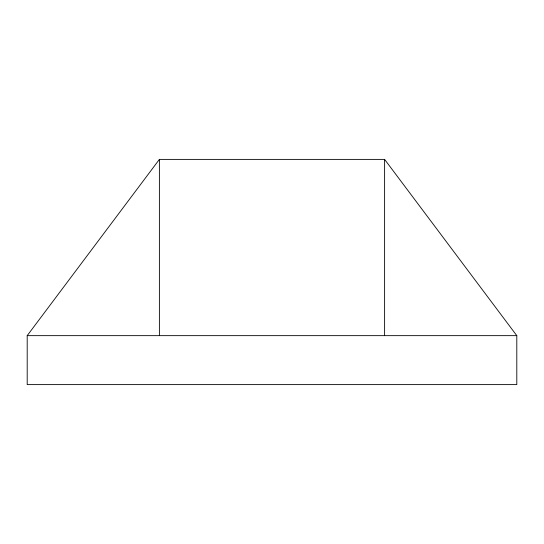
<?xml version="1.0" encoding="UTF-8"?>
<svg xmlns="http://www.w3.org/2000/svg" width="544" height="544" viewBox="0 0 544 544"><rect width="100%" height="100%" fill="white"/><g stroke="black" fill="none" stroke-linecap="round" stroke-linejoin="round"><path stroke-width="0.82" d="M27.2 335.648L159.392 159.392L384.608 159.392L516.8 335.648L516.8 384.608L27.2 384.608L27.2 335.648L516.8 335.648M384.608 159.392L384.608 335.648M159.392 159.392L159.392 335.648"/></g></svg>
